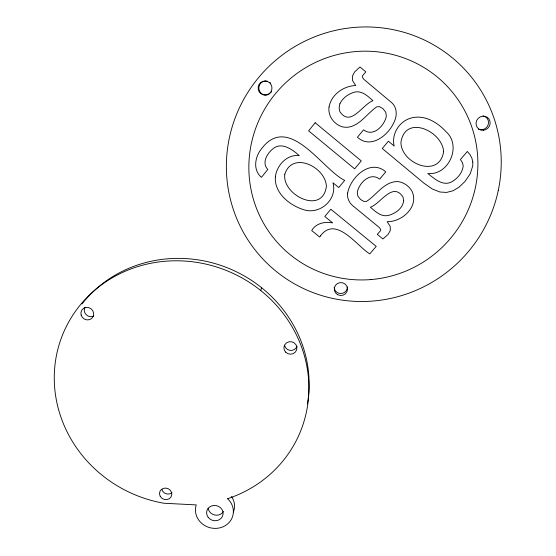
<?xml version="1.0" encoding="UTF-8"?>
<svg xmlns="http://www.w3.org/2000/svg" width="556" height="556" viewBox="0 0 556 556"><rect width="100%" height="100%" fill="white"/><g stroke="black" fill="none" stroke-linecap="round" stroke-linejoin="round"><path stroke-width="0.83" d="M260.743 290.531L261.626 287.73M81.968 303.979A126.712 119.658 22.9 0 1 232.206 269.848A126.712 119.658 22.9 0 1 307.412 403.927M231.511 496.452A18.841 17.319 15.2 0 1 233.444 511.951M223.442 511.506A8.201 7.534 15.2 0 1 214.755 515.009A8.201 7.534 15.2 0 1 208.173 508.219M297.071 346.117A6.436 6.179 9.5 0 1 284.658 345.603M93.818 315.968A6.443 6.067 36.5 0 1 86.187 314.682A6.443 6.067 36.5 0 1 85.047 307.162M171.964 492.776A6.158 5.657 19.4 0 1 161.852 489.426M269.917 93.484A6.999 6.839 88.4 0 1 258.943 89.342A6.999 6.839 88.4 0 1 267.582 81.287M269.716 82.371A6.999 6.839 88.4 0 1 270.612 83.185M271.488 91.664A6.999 6.839 88.4 0 1 270.779 92.65M482.969 115.898A7.145 6.825 -45.2 0 1 488.154 124.794A7.145 6.825 -45.2 0 1 478.417 129.18M347.361 286.979A6.596 6.415 -2.7 0 1 340.877 293.505A6.596 6.415 -2.7 0 1 334.17 287.23M275.352 176.891C274.191 193.634 290.607 206.144 305.272 210.168C320.958 214.088 337.582 198.867 332.961 182.785L338.743 187.539L344.685 180.394C322.862 170.011 289.6 113.535 262.321 147.736C255.176 155.798 252.25 169.594 261.445 177.343L267.797 169.469C261.57 163.047 266.873 153.762 272.628 149.057C281.392 141.321 292.359 149.494 299.281 155.611C287.035 154.075 276.666 165.382 275.352 176.891M347.653 193.085C346.875 198.012 349.189 202.864 353.018 205.928L379.206 227.425L380.693 229.468L380.589 230.664L377.295 234.375L382.91 238.976L388.13 234.396L390.326 230.448L390.215 226.417L387.143 221.663C401.974 222.08 419.196 206.7 412.031 191.306C409.105 186.107 403.725 182.208 397.735 181.576C384.224 181.423 376.787 194.815 366.599 201.348L363.985 201.453L360.608 199.548L357.814 196.066L357.272 192.056C359.315 182.785 370.143 171.714 379.658 179.143L385.781 171.867C370.56 158.425 350.433 177.149 347.653 193.085M472.822 162.081L472.718 165.966L470.216 173.806L465.031 181.423L459.082 187.143L452.918 190.805L446.537 192.425L439.942 192.008L432.339 189.012L424.006 183.202L382.271 148.515L388.373 141.203L394.19 146.047C391.09 133.718 399.799 120.548 412.031 117.802C425.013 114.751 437.475 122.41 445.975 131.626C462.05 145.721 448.748 175.731 427.779 173.493C434.132 178.393 441.832 185.815 450.562 182.444C456.956 179.22 462.55 173.131 463.211 165.778L462.418 162.665L460.431 159.523L467.36 151.468L470.14 154.832L471.968 158.37L472.822 162.081M329.055 106.94C327.706 115.676 333.774 124.078 341.968 126.754C356.994 130.431 366.133 113.862 376.836 106.801L379.512 106.676L382.952 108.642L385.794 112.263L386.33 116.419C384.238 125.83 373.34 137.422 363.575 129.812L357.445 137.235C370.22 149.182 387.539 136.039 393.481 123.321C397.394 116.545 397.616 106.954 390.798 101.908L363.86 79.341L362.317 77.166L362.415 75.887L365.813 71.863L359.975 66.963L354.596 71.967L352.365 76.228L352.518 80.53L355.715 85.561C343.587 85.853 331.23 94.645 329.055 106.94M498.232 190.458L498.211 190.729A138.458 136.248 -43 0 1 271.815 267.686A138.458 136.248 -43 0 1 321.292 34.375A138.458 136.248 -43 0 1 498.266 190.465M284.818 174.16C281.809 194.857 322.445 215.408 326.386 186.469C325.962 167.481 292.574 150.37 284.818 174.16M443.612 151.663C439.323 179.136 400.793 163.575 400.952 142.26C405.31 113.904 442.479 131.299 443.612 151.663M339.89 103.791L339.097 107.801L339.862 111.645C350.634 127.644 362.582 104.264 372.979 100.685C367.926 96.362 362.29 90.565 354.957 92.025C348.619 93.658 342.746 97.8 339.89 103.791M403.67 200.619C402.85 208.576 395.135 213.761 387.928 215.568C380.818 216.903 375.314 211.391 370.372 207.214C380.596 203.795 392.515 181.409 402.968 196.907L403.67 200.619M320.617 235.737L319.756 237.106L311.701 230.552C315.732 223.331 325.024 221.253 332.662 222.907L324.801 216.486L330.841 209.251L376.21 246.377L369.782 253.87C357.397 246.593 335.998 215.068 320.617 235.737M315.169 122.744L308.615 130.841L354.652 168.85L361.268 160.892L315.169 122.744M227.647 498.697L230.288 501.783A19.085 17.514 15.2 0 1 217.076 528.311A19.085 17.514 15.2 0 1 196.247 504.904L163.985 503.249A128.387 121.104 22.8 0 1 69.403 320.756A128.387 121.104 22.8 0 1 276.951 305.925A128.387 121.104 22.8 0 1 227.647 498.697M208.229 517.393A8.305 7.617 15.2 0 0 222.435 516.42A8.305 7.617 15.2 0 0 213.886 505.439A8.305 7.617 15.2 0 0 208.229 517.393M285.659 352.156A6.526 6.262 9.5 0 0 296.654 349.821A6.526 6.262 9.5 0 0 288.918 341.801A6.526 6.262 9.5 0 0 285.659 352.156M81.134 315.03A6.533 6.144 36.4 0 0 91.886 318.282A6.533 6.144 36.4 0 0 88.842 307.663A6.533 6.144 36.4 0 0 81.134 315.03M160.211 496.306A6.234 5.727 19.4 0 0 170.914 497.161A6.234 5.727 19.4 0 0 165.862 488.092A6.234 5.727 19.4 0 0 160.211 496.306M371.074 279.55A115.37 113.535 -42.8 0 0 458.485 100.33A115.37 113.535 -42.8 0 0 260.569 116.802A115.37 113.535 -42.8 0 0 371.074 279.55M483.491 130.236A7.221 6.894 -45 0 0 489.002 119.074A7.221 6.894 -45 0 0 476.798 120.325A7.221 6.894 -45 0 0 483.491 130.236M337.659 294.708A6.658 6.47 -2.5 0 0 347.556 288.932A6.658 6.47 -2.5 0 0 337.478 283.504A6.658 6.47 -2.5 0 0 337.659 294.708M259.159 84.38A7.068 6.908 88.2 0 0 264.885 95.139A7.068 6.908 88.2 0 0 271.113 84.693A7.068 6.908 88.2 0 0 259.159 84.38"/></g></svg>
